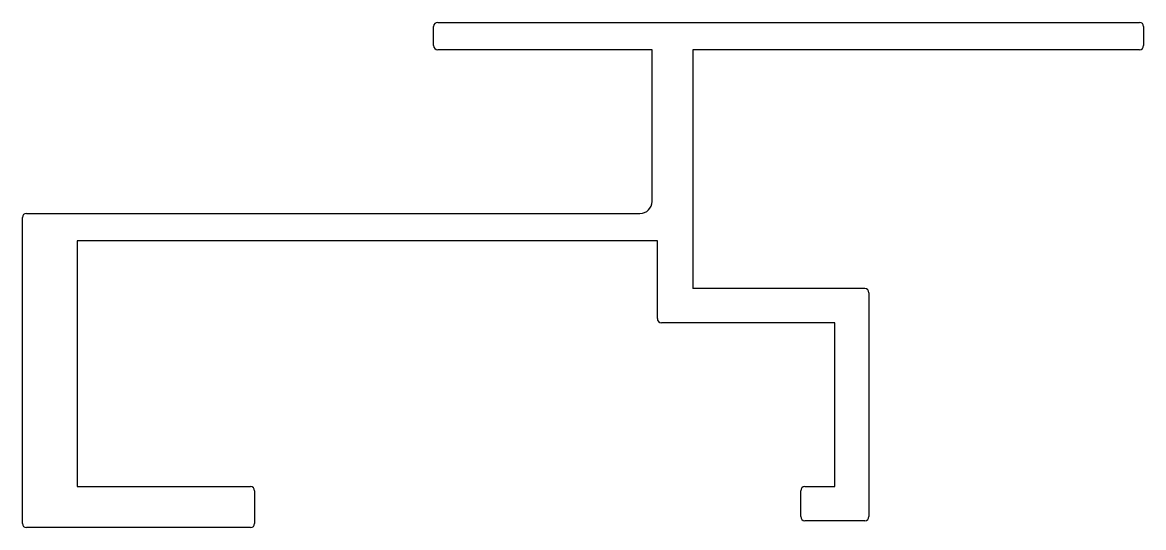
# Model space of a CAD drawing. Extents: x 2619.3 to 2701.5, y 1932.1 to 1969.1.
import ezdxf

# ---------------------------------------------------------------- set-up
doc = ezdxf.new("R2010")
doc.units = 0
doc.layers.add('YENI', color=7, linetype='CONTINUOUS')

msp = doc.modelspace()

# ---------------------------------------------------------------- linework, layer by layer
at = {"layer": 'YENI'}
for p, q in [((2649.759, 1969.071), (2701.159, 1969.071)), ((2649.459, 1967.371), (2649.459, 1968.771)), ((2701.459, 1968.771), (2701.459, 1967.371)), ((2665.459, 1967.071), (2649.759, 1967.071)), ((2665.459, 1955.971), (2665.459, 1967.071)), ((2668.459, 1967.071), (2668.459, 1949.583)), ((2701.159, 1967.071), (2668.459, 1967.071)), ((2619.347, 1932.383), (2619.347, 1954.783)), ((2619.647, 1955.083), (2664.571, 1955.083)), ((2623.347, 1953.083), (2623.347, 1935.083)), ((2665.847, 1953.083), (2623.347, 1953.083)), ((2665.847, 1947.383), (2665.847, 1953.083)), ((2681.047, 1949.583), (2668.459, 1949.583)), ((2681.347, 1949.283), (2681.347, 1932.883)), ((2678.847, 1947.083), (2666.147, 1947.083)), ((2678.847, 1935.083), (2678.847, 1947.083)), ((2623.347, 1935.083), (2636.047, 1935.083)), ((2636.347, 1934.783), (2636.347, 1932.383)), ((2676.347, 1932.883), (2676.347, 1934.783)), ((2676.647, 1935.083), (2678.847, 1935.083)), ((2681.047, 1932.583), (2676.647, 1932.583)), ((2636.047, 1932.083), (2619.647, 1932.083))]:
    msp.add_line(p, q, dxfattribs=at)
for centre, radius, start, end in [((2649.759, 1968.771), 0.3, 90, 180), ((2701.159, 1968.771), 0.3, 0, 90), ((2649.759, 1967.371), 0.3, 180, 270), ((2701.159, 1967.371), 0.3, 270, 0), ((2664.571, 1955.971), 0.888, 270, 0), ((2619.647, 1954.783), 0.3, 90, 180), ((2681.047, 1949.283), 0.3, 0, 90), ((2666.147, 1947.383), 0.3, 180, 270), ((2636.047, 1934.783), 0.3, 0, 90), ((2676.647, 1934.783), 0.3, 90, 180), ((2619.647, 1932.383), 0.3, 180, 270), ((2636.047, 1932.383), 0.3, 270, 0), ((2676.647, 1932.883), 0.3, 180, 270), ((2681.047, 1932.883), 0.3, 270, 0)]:
    msp.add_arc(centre, radius, start, end, dxfattribs=at)

doc.saveas('drawing.dxf')
